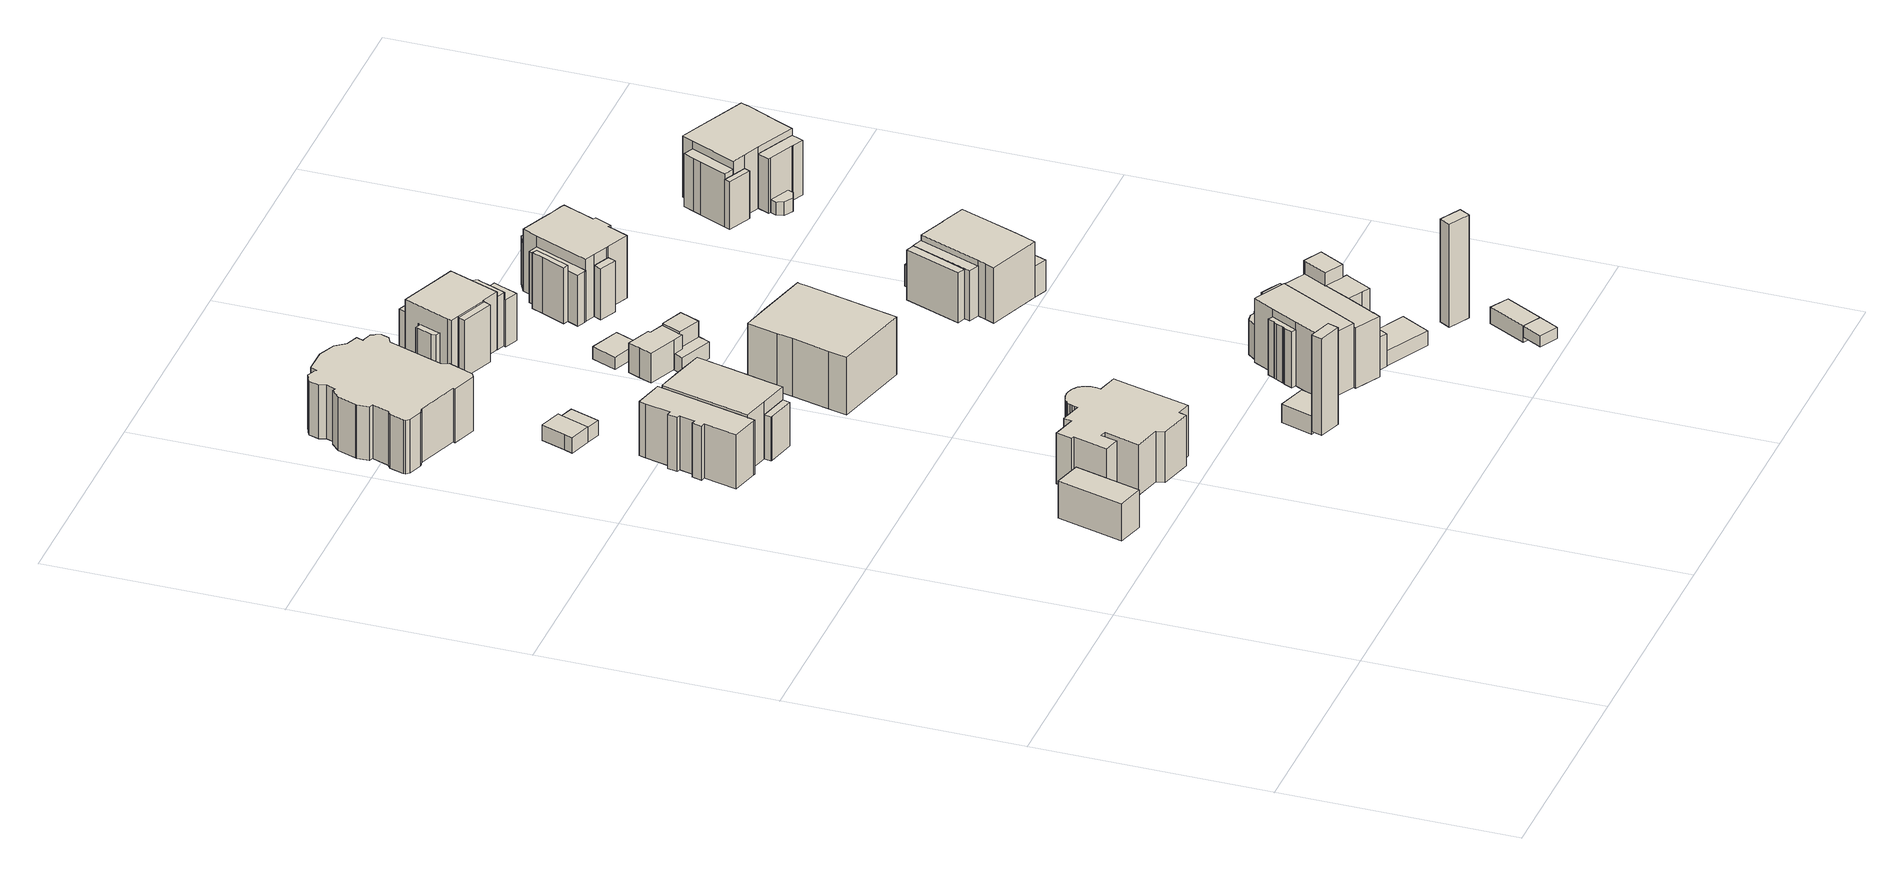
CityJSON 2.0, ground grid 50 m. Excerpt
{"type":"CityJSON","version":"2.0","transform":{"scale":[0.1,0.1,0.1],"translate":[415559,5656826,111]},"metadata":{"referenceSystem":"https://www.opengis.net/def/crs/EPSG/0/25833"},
"CityObjects":{
"building1":{"type":"Building","attributes":{"Dachtyp_tdc":"tdcHipRoof","Gemeindeschluessel":14612000,"Dachneigung":47.85,"QualitaetDacherkennung":90,"Geometrietyp2DReferenz":"3000","measuredHeight":10.16,"function":"31001_9998","roofType":"3200"},"geometry":[{"type":"Solid","lod":"1","boundaries":[[[[0,1,2,3]],[[4,5,6,7]],[[3,5,4,0]],[[2,6,5,3]],[[1,7,6,2]],[[0,4,7,1]]]]}]},
"building2":{"type":"Building","attributes":{"Dachtyp_tdc":"tdcFreeFormRoof","Gemeindeschluessel":14612000,"Dachneigung":47.23,"QualitaetDacherkennung":36,"Geometrietyp2DReferenz":"3000","measuredHeight":18.32,"function":"31001_9998","roofType":"5000"},"geometry":[{"type":"Solid","lod":"1","boundaries":[[[[8,9,10,11,12,13,14,15,16,17,18,19,20,21,22,23,24,25,26,27,28,29,30,31,32,33,34,35,36,37,38,39,40,41,42,43,44,45,46,47,48,49,50,51,52,53,54,55,56,57,58,59,60,61,62,63,64,65,66,67,68]],[[69,70,71,72,73,74,75,76,77,78,79,80,81,82,83,84,85,86,87,88,89,90,91,92,93,94,95,96,97,98,99,100,101,102,103,104,105,106,107,108,109,110,111,112,113,114,115,116,117,118,119,120,121,122,123,124,125,126,127,128,129]],[[68,70,69,8]],[[67,71,70,68]],[[66,72,71,67]],[[65,73,72,66]],[[64,74,73,65]],[[63,75,74,64]],[[62,76,75,63]],[[61,77,76,62]],[[60,78,77,61]],[[59,79,78,60]],[[58,80,79,59]],[[57,81,80,58]],[[56,82,81,57]],[[55,83,82,56]],[[54,84,83,55]],[[53,85,84,54]],[[52,86,85,53]],[[51,87,86,52]],[[50,88,87,51]],[[49,89,88,50]],[[48,90,89,49]],[[47,91,90,48]],[[46,92,91,47]],[[45,93,92,46]],[[44,94,93,45]],[[43,95,94,44]],[[42,96,95,43]],[[41,97,96,42]],[[40,98,97,41]],[[39,99,98,40]],[[38,100,99,39]],[[37,101,100,38]],[[36,102,101,37]],[[35,103,102,36]],[[34,104,103,35]],[[33,105,104,34]],[[32,106,105,33]],[[31,107,106,32]],[[30,108,107,31]],[[29,109,108,30]],[[28,110,109,29]],[[27,111,110,28]],[[26,112,111,27]],[[25,113,112,26]],[[24,114,113,25]],[[23,115,114,24]],[[22,116,115,23]],[[21,117,116,22]],[[20,118,117,21]],[[19,119,118,20]],[[18,120,119,19]],[[17,121,120,18]],[[16,122,121,17]],[[15,123,122,16]],[[14,124,123,15]],[[13,125,124,14]],[[12,126,125,13]],[[11,127,126,12]],[[10,128,127,11]],[[9,129,128,10]],[[8,69,129,9]]]]}]},
"building3":{"type":"Building","attributes":{"Gemeindeschluessel":14612000,"Geometrietyp2DReferenz":"3000","function":"31001_9998","roofType":"9999"},"children":["building3-1","building3-2","building3-3","building3-4","building3-5"]},
"building3-1":{"type":"BuildingPart","attributes":{"Dachtyp_tdc":"tdcPolyFlatRoof","Dachneigung":8.29,"QualitaetDacherkennung":26,"Geometrietyp2DReferenz":"3000","measuredHeight":9.78,"roofType":"2100"},"parents":["building3"],"geometry":[{"type":"Solid","lod":"1","boundaries":[[[[130,131,132,133,134]],[[135,136,137,138,139]],[[134,136,135,130]],[[133,137,136,134]],[[132,138,137,133]],[[131,139,138,132]],[[130,135,139,131]]]]}]},
"building3-2":{"type":"BuildingPart","attributes":{"Dachtyp_tdc":"tdcGableRoof","Dachneigung":42.29,"QualitaetDacherkennung":9,"Geometrietyp2DReferenz":"3000","measuredHeight":11.62,"roofType":"3100"},"parents":["building3"],"geometry":[{"type":"Solid","lod":"1","boundaries":[[[[140,141,142,143,144]],[[145,146,147,148,149]],[[144,146,145,140]],[[143,147,146,144]],[[142,148,147,143]],[[141,149,148,142]],[[140,145,149,141]]]]}]},
"building3-3":{"type":"BuildingPart","attributes":{"Dachtyp_tdc":"tdcFreeFormRoof","Dachneigung":37.3,"QualitaetDacherkennung":18,"Geometrietyp2DReferenz":"3000","measuredHeight":4,"roofType":"5000"},"parents":["building3"],"geometry":[{"type":"Solid","lod":"1","boundaries":[[[[150,151,152,153]],[[154,155,156,157]],[[153,155,154,150]],[[152,156,155,153]],[[151,157,156,152]],[[150,154,157,151]]]]}]},
"building3-4":{"type":"BuildingPart","attributes":{"Dachtyp_tdc":"tdcPolyFlatRoof","Dachneigung":21.59,"QualitaetDacherkennung":48,"Geometrietyp2DReferenz":"3000","measuredHeight":13.67,"roofType":"2100"},"parents":["building3"],"geometry":[{"type":"Solid","lod":"1","boundaries":[[[[158,159,160,161,162,163,164,165,166,167,168,169,170,171,172,173,174]],[[175,176,177,178,179,180,181,182,183,184,185,186,187,188,189,190,191]],[[173,176,175,174]],[[172,177,176,173]],[[171,178,177,172]],[[170,179,178,171]],[[169,180,179,170]],[[168,181,180,169]],[[167,182,181,168]],[[166,183,182,167]],[[165,184,183,166]],[[164,185,184,165]],[[163,186,185,164]],[[162,187,186,163]],[[161,188,187,162]],[[160,189,188,161]],[[159,190,189,160]],[[158,191,190,159]],[[174,175,191,158]]]]}]},
"building3-5":{"type":"BuildingPart","attributes":{"Dachtyp_tdc":"tdcHipRoof","Dachneigung":21.7,"QualitaetDacherkennung":45,"Geometrietyp2DReferenz":"3000","measuredHeight":14.45,"roofType":"3200"},"parents":["building3"],"geometry":[{"type":"Solid","lod":"1","boundaries":[[[[192,193,194,195,196,197,198,199,200]],[[191,135,139,154,157,201,149,148,175]],[[200,135,191,192]],[[199,139,135,200]],[[198,154,139,199]],[[197,157,154,198]],[[196,201,157,197]],[[195,149,201,196]],[[194,148,149,195]],[[193,175,148,194]],[[192,191,175,193]]]]}]},
"building4":{"type":"Building","attributes":{"Dachtyp_tdc":"tdcPolyFlatRoof","Gemeindeschluessel":14612000,"Dachneigung":0,"QualitaetDacherkennung":77,"Geometrietyp2DReferenz":"3000","measuredHeight":3.5,"function":"31001_9998","roofType":"1000"},"geometry":[{"type":"Solid","lod":"1","boundaries":[[[[202,203,204,205,206,207]],[[208,209,210,211,212,213]],[[207,209,208,202]],[[206,210,209,207]],[[205,211,210,206]],[[204,212,211,205]],[[203,213,212,204]],[[202,208,213,203]]]]}]},
"building5":{"type":"Building","attributes":{"Dachtyp_tdc":"tdcFreeFormRoof","Gemeindeschluessel":14612000,"Dachneigung":26.43,"QualitaetDacherkennung":28,"Geometrietyp2DReferenz":"3000","measuredHeight":16.32,"function":"31001_9998","roofType":"5000"},"geometry":[{"type":"Solid","lod":"1","boundaries":[[[[214,215,216,217,218,219,220,221,222,223,224,225,226,227,228,229,230,231,232,233,234,235,236,237,238,239,240,241,242,243,244,245,246,247,248,249,250,251,252,253,254,255,256]],[[257,258,259,260,261,262,263,264,265,266,267,268,269,270,271,272,273,274,275,276,277,278,279,280,281,282,283,284,285,286,287,288,289,290,291,292,293,294,295,296,297,298,299]],[[256,258,257,214]],[[255,259,258,256]],[[254,260,259,255]],[[253,261,260,254]],[[252,262,261,253]],[[251,263,262,252]],[[250,264,263,251]],[[249,265,264,250]],[[248,266,265,249]],[[247,267,266,248]],[[246,268,267,247]],[[245,269,268,246]],[[244,270,269,245]],[[243,271,270,244]],[[242,272,271,243]],[[241,273,272,242]],[[240,274,273,241]],[[239,275,274,240]],[[238,276,275,239]],[[237,277,276,238]],[[236,278,277,237]],[[235,279,278,236]],[[234,280,279,235]],[[233,281,280,234]],[[232,282,281,233]],[[231,283,282,232]],[[230,284,283,231]],[[229,285,284,230]],[[228,286,285,229]],[[227,287,286,228]],[[226,288,287,227]],[[225,289,288,226]],[[224,290,289,225]],[[223,291,290,224]],[[222,292,291,223]],[[221,293,292,222]],[[220,294,293,221]],[[219,295,294,220]],[[218,296,295,219]],[[217,297,296,218]],[[216,298,297,217]],[[215,299,298,216]],[[214,257,299,215]]]]}]},
"building6":{"type":"Building","attributes":{"Dachtyp_tdc":"tdcPolyFlatRoof","Gemeindeschluessel":14612000,"Dachneigung":0,"QualitaetDacherkennung":54,"Geometrietyp2DReferenz":"3000","measuredHeight":3.42,"function":"31001_9998","roofType":"1000"},"geometry":[{"type":"Solid","lod":"1","boundaries":[[[[300,301,302,303]],[[213,212,304,305]],[[303,212,213,300]],[[302,304,212,303]],[[301,305,304,302]],[[300,213,305,301]]]]}]},
"building7":{"type":"Building","attributes":{"Dachtyp_tdc":"tdcFreeFormRoof","Gemeindeschluessel":14612000,"Dachneigung":57.39,"QualitaetDacherkennung":4,"Geometrietyp2DReferenz":"3000","measuredHeight":22.73,"function":"31001_9998","roofType":"5000"},"geometry":[{"type":"Solid","lod":"1","boundaries":[[[[306,307,308,309]],[[310,311,312,313]],[[309,311,310,306]],[[308,312,311,309]],[[307,313,312,308]],[[306,310,313,307]]]]}]},
"building8":{"type":"Building","attributes":{"Dachtyp_tdc":"tdcHipRoof","Gemeindeschluessel":14612000,"Dachneigung":31.73,"QualitaetDacherkennung":60,"Geometrietyp2DReferenz":"3000","measuredHeight":5.17,"function":"31001_9998","roofType":"3200"},"geometry":[{"type":"Solid","lod":"1","boundaries":[[[[314,315,316,317,318]],[[319,320,321,322,323]],[[318,320,319,314]],[[317,321,320,318]],[[316,322,321,317]],[[315,323,322,316]],[[314,319,323,315]]]]}]},
"building9":{"type":"Building","attributes":{"name":"Architektenkammer Sachsen Haus der Architekten","Gemeindeschluessel":14612000,"Geometrietyp2DReferenz":"3000","function":"31001_3010","roofType":"9999"},"children":["building9-1","building9-2","building9-3"]},
"building9-1":{"type":"BuildingPart","attributes":{"Dachtyp_tdc":"tdcFreeFormRoof","Dachneigung":59.93,"QualitaetDacherkennung":36,"Geometrietyp2DReferenz":"3000","measuredHeight":4.04,"roofType":"5000"},"parents":["building9"],"geometry":[{"type":"Solid","lod":"1","boundaries":[[[[324,325,326,327]],[[328,329,330,331]],[[327,329,328,324]],[[326,330,329,327]],[[325,331,330,326]],[[324,328,331,325]]]]}]},
"building9-2":{"type":"BuildingPart","attributes":{"Dachtyp_tdc":"tdcHipRoof","Dachneigung":29.48,"QualitaetDacherkennung":61,"Geometrietyp2DReferenz":"3000","measuredHeight":15.43,"roofType":"3200"},"parents":["building9"],"geometry":[{"type":"Solid","lod":"1","boundaries":[[[[332,333,334,335,336,337,338,339,340,341]],[[342,343,344,345,346,347,348,349,350,351]],[[341,343,342,332]],[[340,344,343,341]],[[339,345,344,340]],[[338,346,345,339]],[[337,347,346,338]],[[336,348,347,337]],[[335,349,348,336]],[[334,350,349,335]],[[333,351,350,334]],[[332,342,351,333]]]]}]},
"building9-3":{"type":"BuildingPart","attributes":{"Dachtyp_tdc":"tdcPolyFlatRoof","Dachneigung":0,"QualitaetDacherkennung":35,"Geometrietyp2DReferenz":"3000","measuredHeight":3.12,"roofType":"1000"},"parents":["building9"],"geometry":[{"type":"Solid","lod":"1","boundaries":[[[[352,353,354,355,356]],[[357,345,344,330,329]],[[356,345,357,352]],[[355,344,345,356]],[[354,330,344,355]],[[353,329,330,354]],[[352,357,329,353]]]]}]},
"building10":{"type":"Building","attributes":{"Gemeindeschluessel":14612000,"Geometrietyp2DReferenz":"3000","function":"31001_9998","roofType":"9999"},"children":["building10-1","building10-2"]},
"building10-1":{"type":"BuildingPart","attributes":{"Dachtyp_tdc":"tdcGableRoof","Dachneigung":44.21,"QualitaetDacherkennung":75,"Geometrietyp2DReferenz":"3000","measuredHeight":8.15,"roofType":"3100"},"parents":["building10"],"geometry":[{"type":"Solid","lod":"1","boundaries":[[[[358,359,360,361]],[[362,363,364,365]],[[361,363,362,358]],[[360,364,363,361]],[[359,365,364,360]],[[358,362,365,359]]]]}]},
"building10-2":{"type":"BuildingPart","attributes":{"Dachtyp_tdc":"tdcGableRoof","Dachneigung":44.23,"QualitaetDacherkennung":72,"Geometrietyp2DReferenz":"3000","measuredHeight":8.15,"roofType":"3100"},"parents":["building10"],"geometry":[{"type":"Solid","lod":"1","boundaries":[[[[366,367,368,369,370,371,372,373,374,375]],[[376,362,377,365,378,379,380,381,382,383]],[[375,362,376,366]],[[374,377,362,375]],[[373,365,377,374]],[[372,378,365,373]],[[371,379,378,372]],[[370,380,379,371]],[[369,381,380,370]],[[368,382,381,369]],[[367,383,382,368]],[[366,376,383,367]]]]}]},
"building11":{"type":"Building","attributes":{"Dachtyp_tdc":"tdcPolyFlatRoof","Gemeindeschluessel":14612000,"Dachneigung":0,"QualitaetDacherkennung":57,"Geometrietyp2DReferenz":"3000","measuredHeight":3.63,"function":"31001_9998","roofType":"1000"},"geometry":[{"type":"Solid","lod":"1","boundaries":[[[[384,385,386,387,388,389]],[[390,391,392,393,394,395]],[[389,391,390,384]],[[388,392,391,389]],[[387,393,392,388]],[[386,394,393,387]],[[385,395,394,386]],[[384,390,395,385]]]]}]},
"building12":{"type":"Building","attributes":{"Gemeindeschluessel":14612000,"Geometrietyp2DReferenz":"3000","function":"31001_9998","roofType":"9999"},"children":["building12-1","building12-2","building12-3","building12-4","building12-5","building12-6"]},
"building12-1":{"type":"BuildingPart","attributes":{"Dachtyp_tdc":"tdcTentRoof","Dachneigung":43.11,"QualitaetDacherkennung":30,"Geometrietyp2DReferenz":"3000","measuredHeight":15.94,"roofType":"3500"},"parents":["building12"],"geometry":[{"type":"Solid","lod":"1","boundaries":[[[[396,397,398,399,400,401,402,403,404,405,406]],[[407,408,409,410,411,412,413,414,415,416,417]],[[406,408,407,396]],[[405,409,408,406]],[[404,410,409,405]],[[403,411,410,404]],[[402,412,411,403]],[[401,413,412,402]],[[400,414,413,401]],[[399,415,414,400]],[[398,416,415,399]],[[397,417,416,398]],[[396,407,417,397]]]]}]},
"building12-2":{"type":"BuildingPart","attributes":{"Dachtyp_tdc":"tdcFreeFormRoof","Dachneigung":45.08,"QualitaetDacherkennung":37,"Geometrietyp2DReferenz":"3000","measuredHeight":14.16,"roofType":"5000"},"parents":["building12"],"geometry":[{"type":"Solid","lod":"1","boundaries":[[[[418,419,420,421,422,423,424,425,426,427,428]],[[408,429,407,430,431,432,433,434,435,436,437]],[[428,408,437,418]],[[427,429,408,428]],[[426,407,429,427]],[[425,430,407,426]],[[424,431,430,425]],[[423,432,431,424]],[[422,433,432,423]],[[421,434,433,422]],[[420,435,434,421]],[[419,436,435,420]],[[418,437,436,419]]]]}]},
"building12-3":{"type":"BuildingPart","attributes":{"Dachtyp_tdc":"tdcGableRoof","Dachneigung":44.56,"QualitaetDacherkennung":55,"Geometrietyp2DReferenz":"3000","measuredHeight":14.7,"roofType":"3100"},"parents":["building12"],"geometry":[{"type":"Solid","lod":"1","boundaries":[[[[438,439,440,441]],[[411,442,443,412]],[[441,442,411,438]],[[440,443,442,441]],[[439,412,443,440]],[[438,411,412,439]]]]}]},
"building12-4":{"type":"BuildingPart","attributes":{"Dachtyp_tdc":"tdcFreeFormRoof","Dachneigung":59.5,"QualitaetDacherkennung":34,"Geometrietyp2DReferenz":"3000","measuredHeight":12.99,"roofType":"5000"},"parents":["building12"],"geometry":[{"type":"Solid","lod":"1","boundaries":[[[[444,445,446,447,448,446,449,450,451,452,445,453]],[[454,455,456,457,458,459,460,461,415,460,455,414]],[[453,454,414,444]],[[445,455,454,453]],[[452,456,455,445]],[[451,457,456,452]],[[450,458,457,451]],[[449,459,458,450]],[[446,460,459,449]],[[448,461,460,446]],[[447,415,461,448]],[[446,460,415,447]],[[445,455,460,446]],[[444,414,455,445]]]]}]},
"building12-5":{"type":"BuildingPart","attributes":{"Dachtyp_tdc":"tdcPolyFlatRoof","Dachneigung":33.79,"QualitaetDacherkennung":25,"Geometrietyp2DReferenz":"3000","measuredHeight":10.91,"roofType":"2100"},"parents":["building12"],"geometry":[{"type":"Solid","lod":"1","boundaries":[[[[462,463,464,465,466,467]],[[416,415,468,469,470,471]],[[467,415,416,462]],[[466,468,415,467]],[[465,469,468,466]],[[464,470,469,465]],[[463,471,470,464]],[[462,416,471,463]]]]}]},
"building12-6":{"type":"BuildingPart","attributes":{"Dachtyp_tdc":"tdcHipRoof","Dachneigung":43.49,"QualitaetDacherkennung":44,"Geometrietyp2DReferenz":"3000","measuredHeight":11.7,"roofType":"3200"},"parents":["building12"],"geometry":[{"type":"Solid","lod":"1","boundaries":[[[[472,473,474,475,476,477,478,479,480]],[[434,481,482,483,484,485,486,437,436]],[[480,481,434,472]],[[479,482,481,480]],[[478,483,482,479]],[[477,484,483,478]],[[476,485,484,477]],[[475,486,485,476]],[[474,437,486,475]],[[473,436,437,474]],[[472,434,436,473]]]]}]},
"building13":{"type":"Building","attributes":{"Dachtyp_tdc":"tdcPolyFlatRoof","Gemeindeschluessel":14612000,"Dachneigung":0,"QualitaetDacherkennung":58,"Geometrietyp2DReferenz":"3000","measuredHeight":2.75,"function":"31001_9998","roofType":"1000"},"geometry":[{"type":"Solid","lod":"1","boundaries":[[[[487,488,489,490]],[[491,492,493,494]],[[490,492,491,487]],[[489,493,492,490]],[[488,494,493,489]],[[487,491,494,488]]]]}]},
"building14":{"type":"Building","attributes":{"Gemeindeschluessel":14612000,"Geometrietyp2DReferenz":"3000","function":"31001_9998","roofType":"9999"},"children":["building14-1","building14-2","building14-3","building14-4","building14-5","building14-6","building14-7"]},
"building14-1":{"type":"BuildingPart","attributes":{"Dachtyp_tdc":"tdcGableRoof","Dachneigung":69.53,"QualitaetDacherkennung":12,"Geometrietyp2DReferenz":"3000","measuredHeight":19.55,"roofType":"3100"},"parents":["building14"],"geometry":[{"type":"Solid","lod":"1","boundaries":[[[[495,496,497,498,499,500]],[[501,502,503,504,505,506]],[[500,502,501,495]],[[499,503,502,500]],[[498,504,503,499]],[[497,505,504,498]],[[496,506,505,497]],[[495,501,506,496]]]]}]},
"building14-2":{"type":"BuildingPart","attributes":{"Dachtyp_tdc":"tdcCutGableRoof","Dachneigung":0.706,"QualitaetDacherkennung":50,"Geometrietyp2DReferenz":"3000","measuredHeight":15.36,"roofType":"9999"},"parents":["building14"],"geometry":[{"type":"Solid","lod":"1","boundaries":[[[[507,508,509,510,511,512,513,514,515,516,517,518,519,520]],[[521,522,523,524,525,526,527,528,529,530,502,531,501,532]],[[520,522,521,507]],[[519,523,522,520]],[[518,524,523,519]],[[517,525,524,518]],[[516,526,525,517]],[[515,527,526,516]],[[514,528,527,515]],[[513,529,528,514]],[[512,530,529,513]],[[511,502,530,512]],[[510,531,502,511]],[[509,501,531,510]],[[508,532,501,509]],[[507,521,532,508]]]]}]},
"building14-3":{"type":"BuildingPart","attributes":{"Dachtyp_tdc":"tdcGableRoof","Dachneigung":50.79,"QualitaetDacherkennung":46,"Geometrietyp2DReferenz":"3000","measuredHeight":15.34,"roofType":"3100"},"parents":["building14"],"geometry":[{"type":"Solid","lod":"1","boundaries":[[[[533,534,535,536,537,538,539,540]],[[529,541,542,543,544,545,546,530]],[[540,541,529,533]],[[539,542,541,540]],[[538,543,542,539]],[[537,544,543,538]],[[536,545,544,537]],[[535,546,545,536]],[[534,530,546,535]],[[533,529,530,534]]]]}]},
"building14-4":{"type":"BuildingPart","attributes":{"Dachtyp_tdc":"tdcPolyFlatRoof","Dachneigung":2.62,"QualitaetDacherkennung":52,"Geometrietyp2DReferenz":"3000","measuredHeight":7.42,"roofType":"2100"},"parents":["building14"],"geometry":[{"type":"Solid","lod":"1","boundaries":[[[[547,548,549,550,551]],[[552,523,522,532,553]],[[551,523,552,547]],[[550,522,523,551]],[[549,532,522,550]],[[548,553,532,549]],[[547,552,553,548]]]]}]},
"building14-5":{"type":"BuildingPart","attributes":{"Dachtyp_tdc":"tdcPolyFlatRoof","Dachneigung":44.47,"QualitaetDacherkennung":53,"Geometrietyp2DReferenz":"3000","measuredHeight":13.18,"roofType":"2100"},"parents":["building14"],"geometry":[{"type":"Solid","lod":"1","boundaries":[[[[554,555,556,557,558,559,560,561,562,563]],[[564,565,566,567,568,569,570,571,572,573]],[[562,565,564,563]],[[561,566,565,562]],[[560,567,566,561]],[[559,568,567,560]],[[558,569,568,559]],[[557,570,569,558]],[[556,571,570,557]],[[555,572,571,556]],[[554,573,572,555]],[[563,564,573,554]]]]}]},
"building14-6":{"type":"BuildingPart","attributes":{"Dachtyp_tdc":"tdcHipAndGableRoof","Dachneigung":16.32,"QualitaetDacherkennung":38,"Geometrietyp2DReferenz":"3000","measuredHeight":16.94,"roofType":"5000"},"parents":["building14"],"geometry":[{"type":"Solid","lod":"1","boundaries":[[[[574,575,576,577,578,579,580,581,582]],[[541,583,526,584,565,564,585,586,543]],[[582,583,541,574]],[[581,526,583,582]],[[580,584,526,581]],[[579,565,584,580]],[[578,564,565,579]],[[577,585,564,578]],[[576,586,585,577]],[[575,543,586,576]],[[574,541,543,575]]]]}]},
"building14-7":{"type":"BuildingPart","attributes":{"Dachtyp_tdc":"tdcHipAndGableRoof","Dachneigung":44.19,"QualitaetDacherkennung":51,"Geometrietyp2DReferenz":"3000","measuredHeight":15.22,"roofType":"5000"},"parents":["building14"],"geometry":[{"type":"Solid","lod":"1","boundaries":[[[[587,509,508,588,589,590,591]],[[506,592,593,594,553,532,501]],[[591,592,506,587]],[[590,593,592,591]],[[589,594,593,590]],[[588,553,594,589]],[[508,532,553,588]],[[509,501,532,508]],[[587,506,501,509]]]]}]},
"building15":{"type":"Building","attributes":{"Dachtyp_tdc":"tdcPolyFlatRoof","Gemeindeschluessel":14612000,"Dachneigung":0,"QualitaetDacherkennung":77,"Geometrietyp2DReferenz":"3000","measuredHeight":3.38,"function":"31001_9998","roofType":"1000"},"geometry":[{"type":"Solid","lod":"1","boundaries":[[[[595,596,597,598,599]],[[600,601,602,603,604]],[[599,601,600,595]],[[598,602,601,599]],[[597,603,602,598]],[[596,604,603,597]],[[595,600,604,596]]]]}]},
"building16":{"type":"Building","attributes":{"Dachtyp_tdc":"tdcPolyFlatRoof","Gemeindeschluessel":14612000,"Dachneigung":3.01,"QualitaetDacherkennung":54,"Geometrietyp2DReferenz":"3000","measuredHeight":2.58,"function":"31001_9998","roofType":"2100"},"geometry":[{"type":"Solid","lod":"1","boundaries":[[[[605,606,607,608]],[[609,610,611,612]],[[608,610,609,605]],[[607,611,610,608]],[[606,612,611,607]],[[605,609,612,606]]]]}]},
"building17":{"type":"Building","attributes":{"Gemeindeschluessel":14612000,"Geometrietyp2DReferenz":"3000","function":"31001_9998","roofType":"9999"},"children":["building17-1","building17-2"]},
"building17-1":{"type":"BuildingPart","attributes":{"Dachtyp_tdc":"tdcGableRoof","Dachneigung":63.78,"QualitaetDacherkennung":13,"Geometrietyp2DReferenz":"3000","measuredHeight":8.14,"roofType":"3100"},"parents":["building17"],"geometry":[{"type":"Solid","lod":"1","boundaries":[[[[613,614,615,616,617,618,619,620,621]],[[622,623,624,625,626,504,627,503,502]],[[621,623,622,613]],[[620,624,623,621]],[[619,625,624,620]],[[618,626,625,619]],[[617,504,626,618]],[[616,627,504,617]],[[615,503,627,616]],[[614,502,503,615]],[[613,622,502,614]]]]}]},
"building17-2":{"type":"BuildingPart","attributes":{"Dachtyp_tdc":"tdcFreeFormRoof","Dachneigung":56.86,"QualitaetDacherkennung":1,"Geometrietyp2DReferenz":"3000","measuredHeight":12.58,"roofType":"5000"},"parents":["building17"],"geometry":[{"type":"Solid","lod":"1","boundaries":[[[[628,629,630,631,632,633,634,635,636,637,638,639,640,641,642,643,644,645,646,647]],[[648,649,623,622,530,546,650,544,543,586,651,652,653,654,655,656,657,658,659,660]],[[647,649,648,628]],[[646,623,649,647]],[[645,622,623,646]],[[644,530,622,645]],[[643,546,530,644]],[[642,650,546,643]],[[641,544,650,642]],[[640,543,544,641]],[[639,586,543,640]],[[638,651,586,639]],[[637,652,651,638]],[[636,653,652,637]],[[635,654,653,636]],[[634,655,654,635]],[[633,656,655,634]],[[632,657,656,633]],[[631,658,657,632]],[[630,659,658,631]],[[629,660,659,630]],[[628,648,660,629]]]]}]},
"building18":{"type":"Building","attributes":{"Dachtyp_tdc":"tdcPolyFlatRoof","Gemeindeschluessel":14612000,"Dachneigung":4.64,"QualitaetDacherkennung":50,"Geometrietyp2DReferenz":"3000","measuredHeight":3.88,"function":"31001_9998","roofType":"2100"},"geometry":[{"type":"Solid","lod":"1","boundaries":[[[[608,661,662,605]],[[663,664,665,666]],[[605,664,663,608]],[[662,665,664,605]],[[661,666,665,662]],[[608,663,666,661]]]]}]},
"building19":{"type":"Building","attributes":{"Dachtyp_tdc":"tdcFreeFormRoof","Gemeindeschluessel":14612000,"Dachneigung":56.1,"QualitaetDacherkennung":9,"Geometrietyp2DReferenz":"3000","measuredHeight":24.21,"function":"31001_9998","roofType":"5000"},"geometry":[{"type":"Solid","lod":"1","boundaries":[[[[667,668,669,670]],[[671,672,673,674]],[[670,672,671,667]],[[669,673,672,670]],[[668,674,673,669]],[[667,671,674,668]]]]}]},
"building20":{"type":"Building","attributes":{"Gemeindeschluessel":14612000,"Geometrietyp2DReferenz":"3000","function":"31001_9998","roofType":"9999"},"children":["building20-1","building20-2","building20-3","building20-4","building20-5"]},
"building20-1":{"type":"BuildingPart","attributes":{"Dachtyp_tdc":"tdcGableRoof","Dachneigung":39.94,"QualitaetDacherkennung":37,"Geometrietyp2DReferenz":"3000","measuredHeight":14.62,"roofType":"3100"},"parents":["building20"],"geometry":[{"type":"Solid","lod":"1","boundaries":[[[[675,676,677,678,679,680,681,682,683]],[[684,685,686,687,688,689,690,691,692]],[[683,685,684,675]],[[682,686,685,683]],[[681,687,686,682]],[[680,688,687,681]],[[679,689,688,680]],[[678,690,689,679]],[[677,691,690,678]],[[676,692,691,677]],[[675,684,692,676]]]]}]},
"building20-2":{"type":"BuildingPart","attributes":{"Dachtyp_tdc":"tdcFreeFormRoof","Dachneigung":53.88,"QualitaetDacherkennung":8,"Geometrietyp2DReferenz":"3000","measuredHeight":12.08,"roofType":"5000"},"parents":["building20"],"geometry":[{"type":"Solid","lod":"1","boundaries":[[[[693,694,695,696]],[[697,698,699,700]],[[696,697,700,693]],[[695,698,697,696]],[[694,699,698,695]],[[693,700,699,694]]]]}]},
"building20-3":{"type":"BuildingPart","attributes":{"Dachtyp_tdc":"tdcFreeFormRoof","Dachneigung":59.13,"QualitaetDacherkennung":36,"Geometrietyp2DReferenz":"3000","measuredHeight":13.1,"roofType":"5000"},"parents":["building20"],"geometry":[{"type":"Solid","lod":"1","boundaries":[[[[701,702,703,704,705]],[[706,707,708,687,685]],[[705,706,685,701]],[[704,707,706,705]],[[703,708,707,704]],[[702,687,708,703]],[[701,685,687,702]]]]}]},
"building20-4":{"type":"BuildingPart","attributes":{"Dachtyp_tdc":"tdcPolyFlatRoof","Dachneigung":27.57,"QualitaetDacherkennung":59,"Geometrietyp2DReferenz":"3000","measuredHeight":11.32,"roofType":"2100"},"parents":["building20"],"geometry":[{"type":"Solid","lod":"1","boundaries":[[[[709,710,711,712]],[[713,714,715,716]],[[712,714,713,709]],[[711,715,714,712]],[[710,716,715,711]],[[709,713,716,710]]]]}]},
"building20-5":{"type":"BuildingPart","attributes":{"Dachtyp_tdc":"tdcGableRoof","Dachneigung":44.55,"QualitaetDacherkennung":73,"Geometrietyp2DReferenz":"3000","measuredHeight":17.21,"roofType":"3100"},"parents":["building20"],"geometry":[{"type":"Solid","lod":"1","boundaries":[[[[717,718,719,720,721,722,723,724,725,726,727,728,729,730,731,732,733,734]],[[691,689,715,735,714,736,737,738,739,740,741,742,743,744,745,700,746,699]],[[734,689,691,717]],[[733,715,689,734]],[[732,735,715,733]],[[731,714,735,732]],[[730,736,714,731]],[[729,737,736,730]],[[728,738,737,729]],[[727,739,738,728]],[[726,740,739,727]],[[725,741,740,726]],[[724,742,741,725]],[[723,743,742,724]],[[722,744,743,723]],[[721,745,744,722]],[[720,700,745,721]],[[719,746,700,720]],[[718,699,746,719]],[[717,691,699,718]]]]}]},
"building21":{"type":"Building","attributes":{"Gemeindeschluessel":14612000,"Geometrietyp2DReferenz":"3000","function":"31001_9998","roofType":"9999"},"children":["building21-1","building21-2","building21-3","building21-4","building21-5"]},
"building21-1":{"type":"BuildingPart","attributes":{"Dachtyp_tdc":"tdcPolyFlatRoof","Dachneigung":33.34,"QualitaetDacherkennung":69,"Geometrietyp2DReferenz":"3000","measuredHeight":11.81,"roofType":"2100"},"parents":["building21"],"geometry":[{"type":"Solid","lod":"1","boundaries":[[[[747,748,749,750]],[[751,752,753,754]],[[750,752,751,747]],[[749,753,752,750]],[[748,754,753,749]],[[747,751,754,748]]]]}]},
"building21-2":{"type":"BuildingPart","attributes":{"Dachtyp_tdc":"tdcHipRoof","Dachneigung":34.75,"QualitaetDacherkennung":62,"Geometrietyp2DReferenz":"3000","measuredHeight":14.62,"roofType":"3200"},"parents":["building21"],"geometry":[{"type":"Solid","lod":"1","boundaries":[[[[755,756,757,758,759,760,761,762,763]],[[764,765,766,767,768,769,770,771,772]],[[763,765,764,755]],[[762,766,765,763]],[[761,767,766,762]],[[760,768,767,761]],[[759,769,768,760]],[[758,770,769,759]],[[757,771,770,758]],[[756,772,771,757]],[[755,764,772,756]]]]}]},
"building21-3":{"type":"BuildingPart","attributes":{"Dachtyp_tdc":"tdcCutGableRoof","Dachneigung":3.27,"QualitaetDacherkennung":51,"Geometrietyp2DReferenz":"3000","measuredHeight":12.82,"roofType":"9999"},"parents":["building21"],"geometry":[{"type":"Solid","lod":"1","boundaries":[[[[773,774,775,776]],[[772,777,754,764]],[[776,777,772,773]],[[775,754,777,776]],[[774,764,754,775]],[[773,772,764,774]]]]}]},
"building21-4":{"type":"BuildingPart","attributes":{"Dachtyp_tdc":"tdcPolyFlatRoof","Dachneigung":0,"QualitaetDacherkennung":50,"Geometrietyp2DReferenz":"3000","measuredHeight":6.84,"roofType":"1000"},"parents":["building21"],"geometry":[{"type":"Solid","lod":"1","boundaries":[[[[778,779,780,781]],[[768,782,783,769]],[[781,782,768,778]],[[780,783,782,781]],[[779,769,783,780]],[[778,768,769,779]]]]}]},
"building21-5":{"type":"BuildingPart","attributes":{"Dachtyp_tdc":"tdcFreeFormRoof","Dachneigung":18.37,"QualitaetDacherkennung":33,"Geometrietyp2DReferenz":"3000","measuredHeight":6.32,"roofType":"5000"},"parents":["building21"],"geometry":[{"type":"Solid","lod":"1","boundaries":[[[[784,785,786,787,788,789,785]],[[754,790,791,792,766,765,790]],[[789,791,790,785]],[[788,792,791,789]],[[787,766,792,788]],[[786,765,766,787]],[[785,790,765,786]]]]}]},
"building22":{"type":"Building","attributes":{"Gemeindeschluessel":14612000,"Geometrietyp2DReferenz":"3000","function":"31001_9998","roofType":"9999"},"children":["building22-1","building22-2","building22-3","building22-4","building22-5","building22-6","building22-7","building22-8"]},
"building22-1":{"type":"BuildingPart","attributes":{"Dachtyp_tdc":"tdcPolyFlatRoof","Dachneigung":29.53,"QualitaetDacherkennung":26,"Geometrietyp2DReferenz":"3000","measuredHeight":10.97,"roofType":"2100"},"parents":["building22"],"geometry":[{"type":"Solid","lod":"1","boundaries":[[[[793,794,795,796]],[[797,798,799,800]],[[796,798,797,793]],[[795,799,798,796]],[[794,800,799,795]],[[793,797,800,794]]]]}]},
"building22-2":{"type":"BuildingPart","attributes":{"Dachtyp_tdc":"tdcFreeFormRoof","Dachneigung":73.78,"QualitaetDacherkennung":23,"Geometrietyp2DReferenz":"3000","measuredHeight":13.94,"roofType":"5000"},"parents":["building22"],"geometry":[{"type":"Solid","lod":"1","boundaries":[[[[801,802,803,804,805,806]],[[807,808,809,810,811,800]],[[806,807,800,801]],[[805,808,807,806]],[[804,809,808,805]],[[803,810,809,804]],[[802,811,810,803]],[[801,800,811,802]]]]}]},
"building22-3":{"type":"BuildingPart","attributes":{"Dachtyp_tdc":"tdcPolyFlatRoof","Dachneigung":0,"QualitaetDacherkennung":57,"Geometrietyp2DReferenz":"3000","measuredHeight":4.11,"roofType":"1000"},"parents":["building22"],"geometry":[{"type":"Solid","lod":"1","boundaries":[[[[812,813,814,815]],[[816,817,818,819]],[[815,817,816,812]],[[814,818,817,815]],[[813,819,818,814]],[[812,816,819,813]]]]}]},
"building22-4":{"type":"BuildingPart","attributes":{"Dachtyp_tdc":"tdcFreeFormRoof","Dachneigung":51.98,"QualitaetDacherkennung":13,"Geometrietyp2DReferenz":"3000","measuredHeight":11.12,"roofType":"5000"},"parents":["building22"],"geometry":[{"type":"Solid","lod":"1","boundaries":[[[[820,821,822,823,824,825,826,827,828,829,830,831,832,833]],[[834,835,836,837,819,818,838,839,840,841,842,843,844,845]],[[833,835,834,820]],[[832,836,835,833]],[[831,837,836,832]],[[830,819,837,831]],[[829,818,819,830]],[[828,838,818,829]],[[827,839,838,828]],[[826,840,839,827]],[[825,841,840,826]],[[824,842,841,825]],[[823,843,842,824]],[[822,844,843,823]],[[821,845,844,822]],[[820,834,845,821]]]]}]},
"building22-5":{"type":"BuildingPart","attributes":{"Dachtyp_tdc":"tdcPolyFlatRoof","Dachneigung":18.07,"QualitaetDacherkennung":54,"Geometrietyp2DReferenz":"3000","measuredHeight":7.58,"roofType":"2100"},"parents":["building22"],"geometry":[{"type":"Solid","lod":"1","boundaries":[[[[846,847,848,849,850,851,852,853]],[[854,855,856,857,858,859,860,861]],[[853,855,854,846]],[[852,856,855,853]],[[851,857,856,852]],[[850,858,857,851]],[[849,859,858,850]],[[848,860,859,849]],[[847,861,860,848]],[[846,854,861,847]]]]}]},
"building22-6":{"type":"BuildingPart","attributes":{"Dachtyp_tdc":"tdcGableRoof","Dachneigung":39.46,"QualitaetDacherkennung":44,"Geometrietyp2DReferenz":"3000","measuredHeight":14.95,"roofType":"3100"},"parents":["building22"],"geometry":[{"type":"Solid","lod":"1","boundaries":[[[[862,863,864,865,866,867,868,869,870]],[[871,872,873,874,875,876,877,857,856]],[[870,871,856,862]],[[869,872,871,870]],[[868,873,872,869]],[[867,874,873,868]],[[866,875,874,867]],[[865,876,875,866]],[[864,877,876,865]],[[863,857,877,864]],[[862,856,857,863]]]]}]},
"building22-7":{"type":"BuildingPart","attributes":{"Dachtyp_tdc":"tdcCutTentRoof","Dachneigung":38.43,"QualitaetDacherkennung":45,"Geometrietyp2DReferenz":"3000","measuredHeight":16.35,"roofType":"9999"},"parents":["building22"],"geometry":[{"type":"Solid","lod":"1","boundaries":[[[[878,879,880,881,882,883,884,885,886,887,888,889]],[[811,810,890,836,835,834,845,859,858,857,876,797]],[[889,810,811,878]],[[888,890,810,889]],[[887,836,890,888]],[[886,835,836,887]],[[885,834,835,886]],[[884,845,834,885]],[[883,859,845,884]],[[882,858,859,883]],[[881,857,858,882]],[[880,876,857,881]],[[879,797,876,880]],[[878,811,797,879]]]]}]},
"building22-8":{"type":"BuildingPart","attributes":{"Dachtyp_tdc":"tdcPolyFlatRoof","Dachneigung":0,"QualitaetDacherkennung":0,"Geometrietyp2DReferenz":"3000","measuredHeight":3,"roofType":"9999"},"parents":["building22"],"geometry":[{"type":"Solid","lod":"1","boundaries":[[[[891,892,893,894,895,896,895,897]],[[898,874,899,872,899,900,901,902]],[[897,874,898,891]],[[874,897,895,899]],[[894,900,899,895]],[[893,901,900,894]],[[892,902,901,893]],[[891,898,902,892]]]]}]}
},
"vertices":[
[226,561,106],[284,546,106],[322,687,106],[264,703,106],[226,561,22],[264,703,22],[322,687,22],[284,546,22],
[562,737,134],[562,741,134],[561,745,134],[560,749,134],[559,752,134],[558,754,134],[557,757,134],[555,759,134],[553,761,134],[552,764,134],[550,766,134],[547,767,134],[545,769,134],[543,771,134],[540,772,134],[538,773,134],[535,774,134],[531,775,134],[528,776,134],[525,776,134],[522,777,134],[519,776,134],[516,776,134],[514,776,134],[511,775,134],[508,774,134],[506,773,134],[503,772,134],[501,771,134],[498,769,134],[496,767,134],[494,765,134],[491,763,134],[488,757,134],[486,752,134],[484,746,134],[483,740,134],[438,752,134],[433,735,134],[383,748,134],[383,747,134],[374,714,134],[380,712,134],[361,639,134],[394,630,134],[403,665,134],[415,661,134],[395,586,134],[451,571,134],[456,553,134],[525,535,134],[529,551,134],[560,543,134],[572,590,134],[593,672,134],[603,709,134],[560,720,134],[561,725,134],[562,728,134],[562,731,134],[562,733,134],[562,737,20],[562,733,20],[562,731,20],[562,728,20],[561,725,20],[560,720,20],[603,709,20],[593,672,20],[572,590,20],[560,543,20],[529,551,20],[525,535,20],[456,553,20],[451,571,20],[395,586,20],[415,661,20],[403,665,20],[394,630,20],[361,639,20],[380,712,20],[374,714,20],[383,747,20],[383,748,20],[433,735,20],[438,752,20],[483,740,20],[484,746,20],[486,752,20],[488,757,20],[491,763,20],[494,765,20],[496,767,20],[498,769,20],[501,771,20],[503,772,20],[506,773,20],[508,774,20],[511,775,20],[514,776,20],[516,776,20],[519,776,20],[522,777,20],[525,776,20],[528,776,20],[531,775,20],[535,774,20],[538,773,20],[540,772,20],[543,771,20],[545,769,20],[547,767,20],[550,766,20],[552,764,20],[553,761,20],[555,759,20],[557,757,20],[558,754,20],[559,752,20],[560,749,20],[561,745,20],[562,741,20],
[336,1496,110],[398,1480,110],[401,1490,110],[356,1501,110],[338,1506,110],[336,1496,17],[338,1506,17],[356,1501,17],[401,1490,17],[398,1480,17],
[347,1275,116],[351,1290,116],[288,1306,116],[285,1291,116],[288,1290,116],[347,1275,17],[288,1290,17],[285,1291,17],[288,1306,17],[351,1290,17],
[381,1411,53],[373,1379,53],[394,1374,53],[402,1406,53],[381,1411,17],[402,1406,17],[394,1374,17],[373,1379,17],
[281,1510,139],[284,1520,139],[266,1524,139],[221,1535,139],[217,1521,139],[204,1467,139],[195,1469,139],[190,1448,139],[198,1445,139],[190,1412,139],[181,1414,139],[176,1393,139],[185,1391,139],[168,1321,139],[227,1306,139],[230,1305,139],[234,1320,139],[234,1320,17],[230,1305,17],[227,1306,17],[168,1321,17],[185,1391,17],[176,1393,17],[181,1414,17],[190,1412,17],[198,1445,17],[190,1448,17],[195,1469,17],[204,1467,17],[217,1521,17],[221,1535,17],[266,1524,17],[284,1520,17],[281,1510,17],
[281,1510,145],[234,1320,145],[288,1306,145],[351,1290,145],[364,1344,145],[373,1379,145],[381,1411,145],[398,1480,145],[336,1496,145],[364,1344,17],
[185,1658,53],[232,1643,53],[254,1704,53],[257,1712,53],[210,1728,53],[192,1676,53],[185,1658,18],[192,1676,18],[210,1728,18],[257,1712,18],[254,1704,18],[232,1643,18],
[4,1937,143],[4,1932,143],[10,1925,143],[41,1914,143],[53,1917,143],[143,1884,143],[141,1880,143],[193,1861,143],[204,1867,143],[224,1920,143],[218,1934,143],[260,2053,143],[274,2060,143],[280,2078,143],[276,2087,143],[273,2092,143],[271,2097,143],[268,2098,143],[252,2103,143],[248,2103,143],[254,2118,143],[228,2128,143],[211,2150,143],[175,2165,143],[124,2166,143],[117,2151,143],[115,2155,143],[102,2160,143],[97,2162,143],[91,2159,143],[85,2157,143],[76,2152,143],[69,2130,143],[74,2116,143],[67,2096,143],[59,2099,143],[41,2081,143],[27,2041,143],[26,2039,143],[27,2013,143],[36,2010,143],[23,1974,143],[14,1967,143],[4,1937,22],[14,1967,22],[23,1974,22],[36,2010,22],[27,2013,22],[26,2039,22],[27,2041,22],[41,2081,22],[59,2099,22],[67,2096,22],[74,2116,22],[69,2130,22],[76,2152,22],[85,2157,22],[91,2159,22],[97,2162,22],[102,2160,22],[115,2155,22],[117,2151,22],[124,2166,22],[175,2165,22],[211,2150,22],[228,2128,22],[254,2118,22],[248,2103,22],[252,2103,22],[268,2098,22],[271,2097,22],[273,2092,22],[276,2087,22],[280,2078,22],[274,2060,22],[260,2053,22],[218,1934,22],[224,1920,22],[204,1867,22],[193,1861,22],[141,1880,22],[143,1884,22],[53,1917,22],[41,1914,22],[10,1925,22],[4,1932,22],
[232,1643,52],[261,1632,52],[283,1694,52],[254,1704,52],[283,1694,18],[261,1632,18],
[697,321,248],[746,305,248],[754,328,248],[705,344,248],[697,321,30],[705,344,30],[754,328,30],[746,305,30],
[787,393,65],[727,412,65],[705,344,65],[754,328,65],[765,325,65],[787,393,23],[765,325,23],[754,328,23],[705,344,23],[727,412,23],
[677,1430,38],[625,1443,38],[622,1430,38],[674,1418,38],[677,1430,3],[674,1418,3],[622,1430,3],[625,1443,3],
[547,1371,133],[539,1336,133],[519,1256,133],[509,1216,133],[678,1174,133],[728,1375,133],[731,1389,133],[732,1393,133],[620,1421,133],[563,1435,133],[547,1371,3],[563,1435,3],[620,1421,3],[732,1393,3],[731,1389,3],[728,1375,3],[678,1174,3],[509,1216,3],[519,1256,3],[539,1336,3],
[734,1402,35],[674,1418,35],[622,1430,35],[620,1421,35],[732,1393,35],[734,1402,3],
[592,1617,78],[573,1576,78],[622,1555,78],[640,1597,78],[592,1617,7],[640,1597,7],[622,1555,7],[573,1576,7],
[560,1631,74],[562,1636,74],[511,1657,74],[500,1631,74],[489,1604,74],[549,1579,74],[571,1570,74],[573,1576,74],[582,1596,74],[592,1617,74],[560,1631,7],[582,1596,7],[571,1570,7],[549,1579,7],[489,1604,7],[500,1631,7],[511,1657,7],[562,1636,7],
[540,1559,43],[611,1529,43],[622,1555,43],[573,1576,43],[571,1570,43],[549,1579,43],[540,1559,6],[549,1579,6],[571,1570,6],[573,1576,6],[622,1555,6],[611,1529,6],
[520,1989,146],[534,2025,146],[493,2041,146],[409,2074,146],[370,1974,146],[367,1965,146],[385,1958,146],[454,1931,146],[455,1932,146],[492,1918,146],[492,1917,146],[520,1989,15],[492,1917,15],[492,1918,15],[455,1932,15],[454,1931,15],[385,1958,15],[367,1965,15],[370,1974,15],[409,2074,15],[493,2041,15],[534,2025,15],
[510,1910,135],[512,1909,135],[528,1948,135],[532,1957,135],[534,1963,135],[537,1971,135],[536,1975,135],[531,1985,135],[520,1989,135],[507,1956,135],[492,1917,135],[507,1956,15],[531,1985,15],[536,1975,15],[537,1971,15],[534,1963,15],[532,1957,15],[528,1948,15],[512,1909,15],[510,1910,15],
[454,1931,144],[385,1958,144],[379,1943,144],[447,1915,144],[447,1915,15],[379,1943,15],
[370,1974,106],[378,1993,106],[395,2038,106],[409,2074,106],[396,2042,106],[382,2043,106],[381,2039,106],[367,2007,106],[368,1997,106],[372,1979,106],[372,1979,15],[378,1993,15],[368,1997,15],[367,2007,15],[381,2039,15],[382,2043,15],[395,2038,15],[396,2042,15],
[493,2041,118],[500,2060,118],[460,2075,118],[458,2071,118],[415,2088,118],[409,2074,118],[415,2088,15],[458,2071,15],[460,2075,15],[500,2060,15],
[532,1957,121],[512,1909,121],[510,1910,121],[508,1905,121],[537,1893,121],[539,1898,121],[553,1932,121],[559,1946,121],[546,1951,121],[546,1951,15],[559,1946,15],[553,1932,15],[539,1898,15],[537,1893,15],[508,1905,15],
[509,1684,37],[572,1658,37],[594,1711,37],[531,1737,37],[509,1684,9],[531,1737,9],[594,1711,9],[572,1658,9],
[1016,425,186],[1056,403,186],[1064,418,186],[1085,457,186],[1045,478,186],[1043,475,186],[1016,425,22],[1043,475,22],[1045,478,22],[1085,457,22],[1064,418,22],[1056,403,22],
[962,322,158],[986,367,158],[1016,425,158],[1029,448,158],[1043,475,158],[989,504,158],[988,504,158],[974,477,158],[908,351,158],[893,324,158],[891,320,158],[945,290,158],[954,306,158],[953,306,158],[962,322,22],[953,306,22],[954,306,22],[945,290,22],[891,320,22],[893,324,22],[908,351,22],[974,477,22],[988,504,22],[989,504,22],[1029,448,22],[986,367,22],
[988,504,161],[989,504,161],[990,507,161],[968,519,161],[947,530,161],[942,520,161],[963,509,161],[985,497,161],[985,497,22],[963,509,22],[942,520,22],[947,530,22],[968,519,22],[990,507,22],
[984,289,96],[1017,350,96],[986,367,96],[953,306,96],[954,306,96],[984,289,22],[1017,350,22],
[882,493,148],[875,479,148],[873,477,148],[871,472,148],[863,458,148],[862,455,148],[860,452,148],[852,436,148],[862,431,148],[892,488,148],[892,488,22],[862,431,22],[852,436,22],[860,452,22],[862,455,22],[863,458,22],[871,472,22],[873,477,22],[875,479,22],[882,493,22],
[985,497,166],[942,520,166],[921,531,166],[916,533,166],[892,488,166],[862,431,166],[825,360,166],[893,324,166],[917,369,166],[917,369,22],[825,360,22],[916,533,22],[921,531,22],
[1056,403,158],[1017,350,158],[1034,341,158],[1062,393,158],[1065,398,158],[1065,398,22],[1062,393,22],[1034,341,22],
[984,289,57],[1078,239,57],[1112,301,57],[1034,341,57],[1017,350,57],[984,289,24],[1017,350,24],[1034,341,24],[1112,301,24],[1078,239,24],
[1143,69,65],[1120,26,65],[1159,5,65],[1182,48,65],[1143,69,40],[1182,48,40],[1159,5,40],[1120,26,40],
[1038,478,75],[1043,475,75],[1045,478,75],[1060,470,75],[1085,457,75],[1106,500,75],[1081,512,75],[1061,523,75],[1051,503,75],[1038,478,22],[1051,503,22],[1061,523,22],[1081,512,22],[1106,500,22],[1060,470,22],
[1021,519,101],[1012,523,101],[1002,528,101],[996,532,101],[994,533,101],[996,538,101],[969,552,101],[967,548,101],[953,555,101],[952,554,101],[938,552,101],[921,531,101],[942,520,101],[947,530,101],[985,510,101],[990,507,101],[989,504,101],[1038,478,101],[1051,503,101],[1022,518,101],[1021,519,22],[1022,518,22],[985,510,22],[938,552,22],[952,554,22],[953,555,22],[967,548,22],[969,552,22],[996,538,22],[994,533,22],[996,532,22],[1002,528,22],[1012,523,22],
[1225,128,65],[1186,150,65],[1182,48,28],[1143,69,28],[1186,150,28],[1225,128,28],
[1162,243,259],[1149,220,259],[1194,196,259],[1206,218,259],[1162,243,27],[1206,218,27],[1194,196,27],[1149,220,27],
[634,1803,123],[652,1795,123],[655,1794,123],[676,1842,123],[705,1911,123],[685,1919,123],[677,1901,123],[655,1851,123],[645,1827,123],[634,1803,8],[645,1827,8],[655,1851,8],[677,1901,8],[685,1919,8],[705,1911,8],[676,1842,8],[655,1794,8],[652,1795,8],
[713,1769,123],[677,1785,123],[670,1769,123],[707,1753,123],[707,1753,8],[670,1769,8],[677,1785,8],[713,1769,8],
[645,1827,134],[677,1901,134],[666,1906,134],[656,1882,134],[634,1832,134],[634,1832,8],[656,1882,8],[666,1906,8],
[774,1941,116],[742,1955,116],[719,1943,116],[786,1914,116],[774,1941,8],[786,1914,8],[719,1943,8],[742,1955,8],
[655,1794,148],[677,1785,148],[709,1771,148],[713,1769,148],[762,1748,148],[781,1793,148],[787,1790,148],[803,1826,148],[797,1829,148],[810,1859,148],[816,1874,148],[826,1897,148],[819,1901,148],[792,1912,148],[786,1914,148],[773,1920,148],[719,1943,148],[705,1911,148],[773,1920,8],[792,1912,8],[819,1901,8],[826,1897,8],[816,1874,8],[810,1859,8],[797,1829,8],[803,1826,8],[787,1790,8],[781,1793,8],[762,1748,8],[709,1771,8],
[912,1119,113],[960,1238,113],[941,1245,113],[895,1125,113],[912,1119,1],[895,1125,1],[941,1245,1],[960,1238,1],
[982,1230,126],[931,1097,126],[924,1079,126],[916,1060,126],[1030,1017,126],[1048,1062,126],[1095,1186,126],[1042,1207,126],[1042,1206,126],[982,1230,1],[1042,1206,1],[1042,1207,1],[1095,1186,1],[1048,1062,1],[1030,1017,1],[916,1060,1],[924,1079,1],[931,1097,1],
[931,1097,114],[982,1230,114],[960,1238,114],[908,1106,114],[908,1106,1],
[1048,1062,70],[1030,1017,70],[1059,1005,70],[1076,1050,70],[1076,1050,1],[1059,1005,1],
[960,1238,49],[974,1232,49],[1042,1206,49],[1042,1207,49],[1055,1239,49],[987,1265,49],[974,1232,1],[987,1265,1],[1055,1239,1],
[1105,1630,120],[1055,1653,120],[1050,1641,120],[1100,1618,120],[1105,1630,13],[1100,1618,13],[1050,1641,13],[1055,1653,13],
[1055,1653,133],[1076,1643,133],[1120,1740,133],[1099,1750,133],[1089,1727,133],[1081,1710,133],[1081,1710,13],[1089,1727,13],[1099,1750,13],[1120,1740,13],[1076,1643,13],
[1231,1758,55],[1224,1742,55],[1287,1713,55],[1294,1729,55],[1231,1758,13],[1294,1729,13],[1287,1713,13],[1224,1742,13],
[1274,1684,107],[1275,1684,107],[1282,1680,107],[1285,1681,107],[1292,1683,107],[1297,1693,107],[1292,1708,107],[1285,1710,107],[1286,1713,107],[1287,1713,107],[1224,1742,107],[1186,1759,107],[1178,1743,107],[1279,1697,107],[1274,1684,13],[1279,1697,13],[1178,1743,13],[1186,1759,13],[1286,1713,13],[1285,1710,13],[1292,1708,13],[1297,1693,13],[1292,1683,13],[1285,1681,13],[1282,1680,13],[1275,1684,13],
[1241,1568,85],[1253,1572,85],[1275,1620,85],[1250,1631,85],[1250,1632,85],[1224,1575,85],[1219,1562,85],[1225,1576,85],[1241,1568,13],[1225,1576,13],[1219,1562,13],[1224,1575,13],[1250,1632,13],[1250,1631,13],[1275,1620,13],[1253,1572,13],
[1219,1562,136],[1224,1575,136],[1199,1587,136],[1140,1614,136],[1129,1589,136],[1133,1587,136],[1188,1562,136],[1191,1561,136],[1213,1550,136],[1213,1550,13],[1191,1561,13],[1188,1562,13],[1133,1587,13],[1129,1589,13],[1140,1614,13],[1199,1587,13],
[1076,1643,151],[1105,1630,151],[1140,1614,151],[1224,1575,151],[1250,1632,151],[1250,1631,151],[1275,1684,151],[1274,1684,151],[1279,1697,151],[1178,1743,151],[1131,1764,151],[1120,1740,151],[1131,1764,13],
[1128,1575,43],[1132,1559,43],[1152,1548,43],[1170,1554,43],[1176,1567,43],[1191,1561,43],[1133,1587,43],[1128,1575,13],[1176,1567,13],[1170,1554,13],[1152,1548,13],[1132,1559,13]
]}
